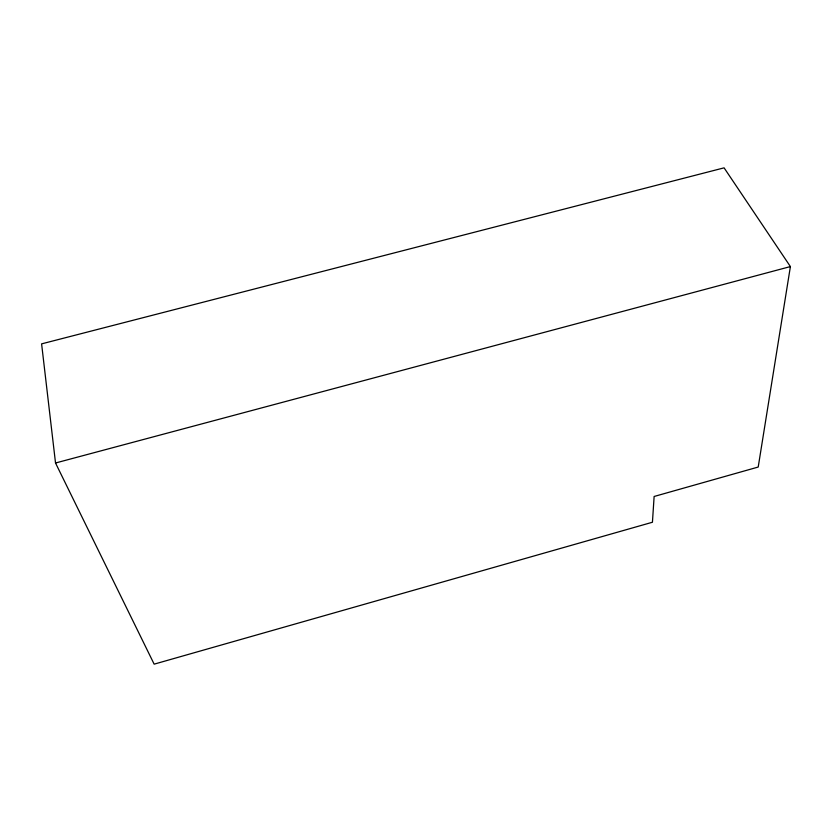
<?xml version="1.0" encoding="UTF-8"?>
<svg xmlns="http://www.w3.org/2000/svg" width="832" height="832" viewBox="0 0 832 832"><rect width="100%" height="100%" fill="white"/><g stroke="black" fill="none" stroke-linecap="round" stroke-linejoin="round"><path stroke-width="1.25" d="M790.4 266.573L758.212 467.043L654.129 496.475L652.434 522.246L154.149 664.154L55.526 462.998L41.6 343.866L724.09 167.846L790.4 266.573L55.526 462.998"/></g></svg>
